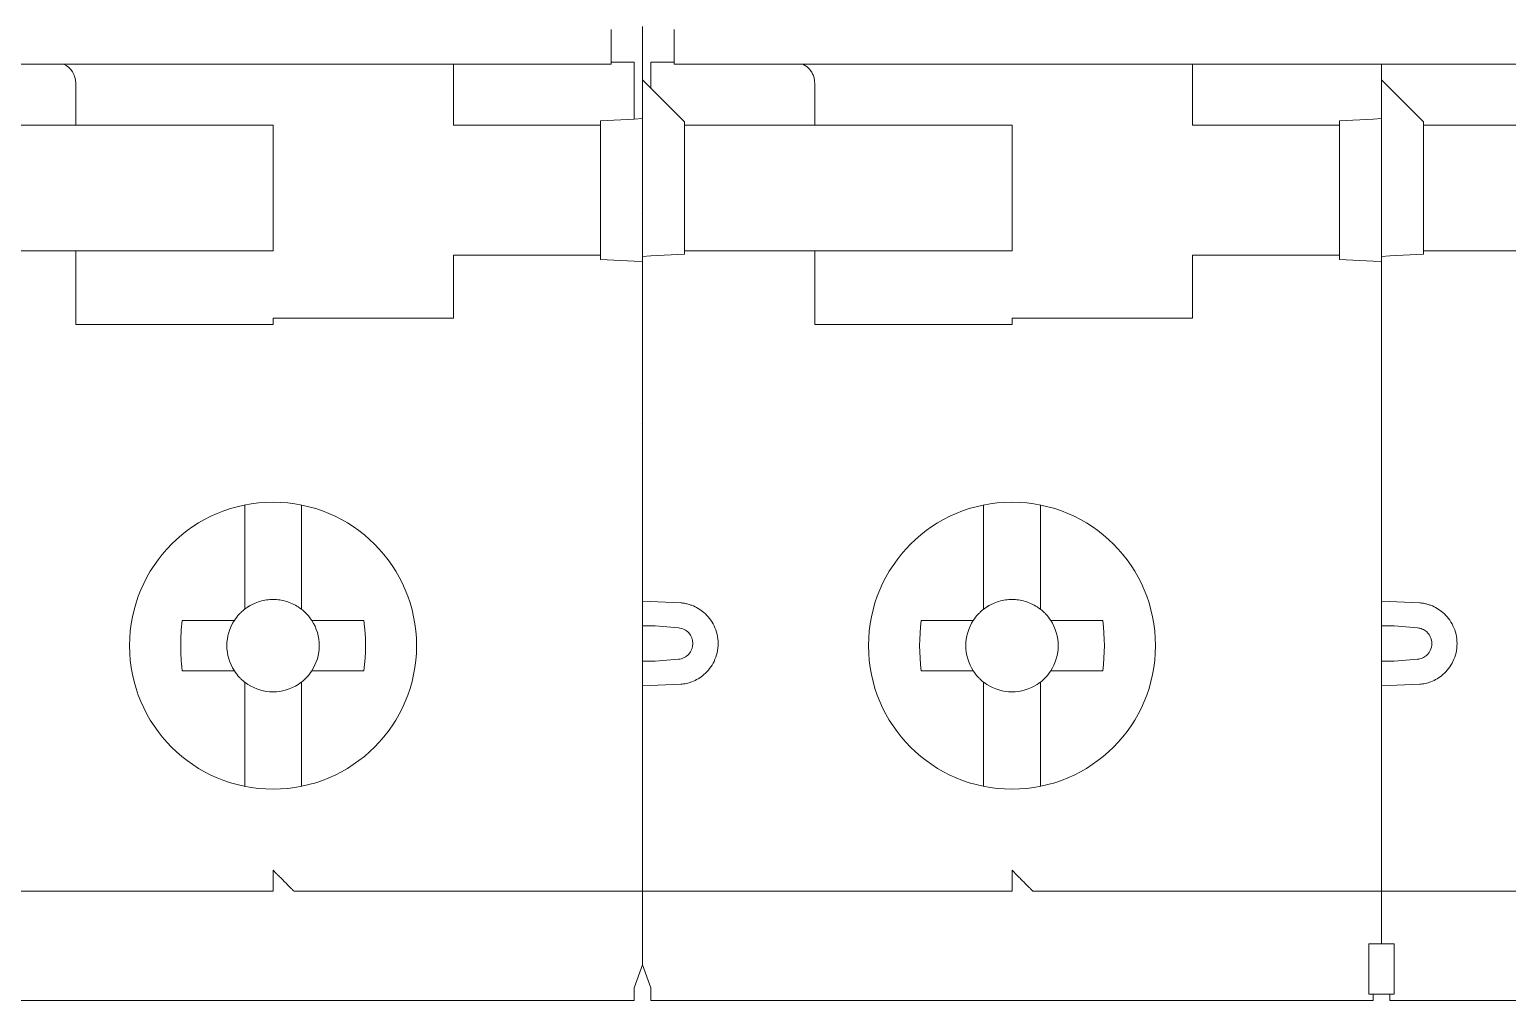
# Model space of a CAD drawing. Header units: millimetres. Extents: x 1359 to 3577, y 1336 to 3557.
# Drawn here: x 1802.67 to 1837.87, y 2922.51 to 2945.63 of the extents above; entities that cross this region are included whole.
import ezdxf

# ---------------------------------------------------------------- set-up
doc = ezdxf.new("R2010")
doc.units = ezdxf.units.MM
doc.layers.add('000-PI-Oprema', color=30, linetype='Continuous', lineweight=5)

msp = doc.modelspace()

# ---------------------------------------------------------------- linework, layer by layer
at = {"layer": '000-PI-Oprema', "color": 0, "lineweight": 0}
for p, q in [((1817.271, 2945.706), (1817.271, 2943.509)), ((1817.271, 2944.432), (1817.271, 2945.706)), ((1817.071, 2944.856), (1816.521, 2944.856)), ((1817.071, 2944.856), (1817.071, 2943.498)), ((1818.021, 2944.856), (1817.471, 2944.856)), ((1786.921, 2944.809), (1812.421, 2944.809)), ((1812.421, 2944.808), (1816.522, 2944.808)), ((1812.771, 2944.808), (1812.771, 2943.356)), ((1818.021, 2944.808), (1822.121, 2944.808)), ((1822.121, 2944.809), (1847.621, 2944.809)), ((1830.371, 2943.356), (1830.371, 2944.809)), ((1834.871, 2944.809), (1834.871, 2944.432)), ((1803.771, 2943.356), (1803.771, 2944.356)), ((1817.271, 2940.256), (1817.271, 2944.432)), ((1817.271, 2944.432), (1817.471, 2944.232)), ((1817.471, 2944.232), (1817.471, 2944.356)), ((1817.471, 2944.232), (1818.271, 2943.432)), ((1821.371, 2943.356), (1821.371, 2944.356)), ((1834.871, 2944.432), (1835.071, 2944.232)), ((1834.871, 2943.509), (1834.871, 2944.432)), ((1835.071, 2944.232), (1835.871, 2943.432)), ((1816.271, 2943.456), (1817.071, 2943.498)), ((1816.271, 2943.356), (1816.271, 2943.456)), ((1817.271, 2943.509), (1817.071, 2943.498)), ((1817.271, 2943.509), (1817.271, 2940.104)), ((1818.271, 2943.432), (1818.271, 2943.356)), ((1833.871, 2943.456), (1834.671, 2943.498)), ((1833.871, 2943.456), (1833.871, 2943.356)), ((1834.871, 2943.509), (1834.671, 2943.498)), ((1834.871, 2943.509), (1834.871, 2940.256)), ((1835.871, 2943.432), (1835.871, 2943.356)), ((1800.671, 2943.356), (1803.771, 2943.356)), ((1804.171, 2943.356), (1803.771, 2943.356)), ((1808.471, 2943.356), (1804.171, 2943.356)), ((1808.471, 2940.356), (1808.471, 2943.356)), ((1813.171, 2943.356), (1812.771, 2943.356)), ((1813.171, 2943.356), (1816.271, 2943.356)), ((1816.271, 2940.256), (1816.271, 2943.356)), ((1821.371, 2943.356), (1818.271, 2943.356)), ((1818.271, 2943.356), (1818.271, 2940.356)), ((1821.371, 2943.356), (1821.771, 2943.356)), ((1821.771, 2943.356), (1826.071, 2943.356)), ((1826.071, 2943.356), (1826.071, 2940.356)), ((1830.771, 2943.356), (1830.371, 2943.356)), ((1830.771, 2943.356), (1833.871, 2943.356)), ((1833.871, 2943.356), (1833.871, 2940.256)), ((1835.871, 2943.356), (1838.971, 2943.356)), ((1835.871, 2943.356), (1835.871, 2940.356)), ((1817.271, 2941.256), (1817.266, 2941.261)), ((1817.276, 2941.056), (1817.271, 2941.056)), ((1803.771, 2940.356), (1800.671, 2940.356)), ((1803.771, 2938.606), (1803.771, 2940.356)), ((1803.771, 2940.356), (1804.171, 2940.356)), ((1804.171, 2940.356), (1808.471, 2940.356)), ((1813.171, 2940.256), (1812.771, 2940.256)), ((1812.771, 2938.756), (1812.771, 2940.256)), ((1813.171, 2940.256), (1816.271, 2940.256)), ((1816.271, 2940.156), (1816.271, 2940.256)), ((1818.271, 2940.28), (1817.471, 2940.238)), ((1818.271, 2940.356), (1818.271, 2940.28)), ((1821.371, 2940.356), (1818.271, 2940.356)), ((1821.371, 2938.606), (1821.371, 2940.356)), ((1821.371, 2940.356), (1821.771, 2940.356)), ((1826.071, 2940.356), (1821.771, 2940.356)), ((1830.771, 2940.256), (1830.371, 2940.256)), ((1830.371, 2940.256), (1830.371, 2938.756)), ((1833.871, 2940.256), (1830.771, 2940.256)), ((1833.871, 2940.156), (1833.871, 2940.256)), ((1834.871, 2940.228), (1834.871, 2940.256)), ((1835.871, 2940.28), (1835.071, 2940.238)), ((1835.871, 2940.356), (1835.871, 2940.28)), ((1838.971, 2940.356), (1835.871, 2940.356)), ((1817.071, 2940.114), (1816.271, 2940.156)), ((1817.271, 2940.104), (1817.071, 2940.114)), ((1817.271, 2940.228), (1817.471, 2940.238)), ((1817.271, 2940.228), (1817.271, 2932.333)), ((1817.271, 2940.104), (1817.271, 2925.956)), ((1834.671, 2940.114), (1833.871, 2940.156)), ((1834.671, 2940.114), (1834.871, 2940.104)), ((1834.871, 2940.228), (1835.071, 2940.238)), ((1834.871, 2940.228), (1834.871, 2940.104)), ((1834.871, 2932.333), (1834.871, 2940.104)), ((1808.471, 2938.606), (1803.771, 2938.606)), ((1808.471, 2938.756), (1808.471, 2938.606)), ((1808.471, 2938.756), (1812.771, 2938.756)), ((1826.071, 2938.606), (1821.371, 2938.606)), ((1826.071, 2938.756), (1826.071, 2938.606)), ((1830.371, 2938.756), (1826.071, 2938.756)), ((1817.271, 2936.456), (1817.276, 2936.456)), ((1817.266, 2936.251), (1817.271, 2936.256)), ((1807.796, 2934.307), (1807.796, 2934.232)), ((1809.146, 2934.232), (1809.146, 2934.307)), ((1825.396, 2934.295), (1825.396, 2934.232)), ((1826.746, 2934.232), (1826.746, 2934.295)), ((1807.796, 2934.232), (1807.796, 2932.113)), ((1809.146, 2931.825), (1809.146, 2934.232)), ((1825.396, 2934.232), (1825.396, 2932.113)), ((1826.746, 2932.113), (1826.746, 2934.232)), ((1817.271, 2932.159), (1817.271, 2932.332)), ((1834.871, 2932.333), (1834.871, 2929.68)), ((1818.181, 2931.978), (1817.271, 2932.016)), ((1825.396, 2932.113), (1825.396, 2931.825)), ((1826.746, 2932.113), (1826.746, 2931.825)), ((1835.781, 2931.978), (1834.871, 2932.016)), ((1806.307, 2931.556), (1807.165, 2931.556)), ((1810.635, 2931.556), (1809.777, 2931.556)), ((1823.907, 2931.556), (1824.765, 2931.556)), ((1828.235, 2931.556), (1827.377, 2931.556)), ((1817.271, 2930.584), (1817.271, 2931.429)), ((1817.571, 2931.429), (1818.129, 2931.38)), ((1835.171, 2931.429), (1835.729, 2931.38)), ((1818.129, 2930.633), (1817.571, 2930.584)), ((1835.171, 2930.584), (1835.729, 2930.633)), ((1807.165, 2930.356), (1806.307, 2930.356)), ((1810.635, 2930.356), (1809.777, 2930.356)), ((1824.765, 2930.356), (1823.907, 2930.356)), ((1825.396, 2930.088), (1825.396, 2929.8)), ((1826.746, 2930.088), (1826.746, 2929.8)), ((1828.235, 2930.356), (1827.377, 2930.356)), ((1807.796, 2929.8), (1807.796, 2927.68)), ((1809.146, 2927.68), (1809.146, 2929.8)), ((1817.271, 2929.997), (1818.181, 2930.035)), ((1817.271, 2929.68), (1817.271, 2929.734)), ((1825.396, 2929.8), (1825.396, 2927.68)), ((1826.746, 2927.68), (1826.746, 2929.8)), ((1834.871, 2929.997), (1835.781, 2930.035)), ((1817.271, 2929.68), (1817.271, 2925.956)), ((1834.871, 2925.956), (1834.871, 2929.68)), ((1807.796, 2927.68), (1807.796, 2927.606)), ((1809.146, 2927.606), (1809.146, 2927.68)), ((1825.396, 2927.68), (1825.396, 2927.606)), ((1826.746, 2927.606), (1826.746, 2927.68)), ((1817.271, 2925.956), (1817.271, 2923.356)), ((1817.271, 2925.956), (1817.271, 2923.356)), ((1834.871, 2925.956), (1834.871, 2923.856)), ((1808.471, 2925.106), (1799.671, 2925.106)), ((1817.271, 2925.106), (1808.971, 2925.106)), ((1817.271, 2925.106), (1826.071, 2925.106)), ((1834.871, 2925.106), (1826.571, 2925.106)), ((1843.671, 2925.106), (1834.871, 2925.106)), ((1835.171, 2923.856), (1834.571, 2923.856)), ((1817.271, 2923.356), (1817.071, 2922.806)), ((1817.271, 2923.356), (1817.471, 2922.807)), ((1834.671, 2922.656), (1834.571, 2922.656)), ((1835.071, 2922.656), (1834.671, 2922.656)), ((1835.171, 2922.656), (1835.071, 2922.656)), ((1804.671, 2922.506), (1799.871, 2922.506)), ((1804.671, 2922.506), (1812.291, 2922.506)), ((1817.071, 2922.506), (1812.291, 2922.506)), ((1822.271, 2922.506), (1817.471, 2922.506)), ((1829.891, 2922.506), (1822.271, 2922.506)), ((1834.671, 2922.506), (1829.891, 2922.506)), ((1839.871, 2922.506), (1835.071, 2922.506))]:
    msp.add_line(p, q, dxfattribs=at)
for centre in [(1808.471, 2930.956), (1826.071, 2930.956)]:
    msp.add_circle(centre, 3.418, dxfattribs=at)
for centre, radius, start, end in [((1803.271, 2944.356), 0.5, 0, 64.7859), ((1808.471, 2930.956), 1.1, 123.0557, 133.0681), ((1808.471, 2930.956), 1.1, 46.9319, 56.9443), ((1826.071, 2930.956), 1.1, 123.0557, 133.0681), ((1826.071, 2930.956), 1.1, 46.9319, 56.9443), ((1808.471, 2930.956), 1.1, 136.9319, 146.9443), ((1808.471, 2930.956), 1.1, 135, 136.9319), ((1808.471, 2930.956), 1.1, 133.0681, 135), ((1808.471, 2930.956), 1.1, 45, 46.9319), ((1808.471, 2930.956), 1.1, 43.0681, 45), ((1808.471, 2930.956), 1.1, 33.0557, 43.0681), ((1826.071, 2930.956), 1.1, 136.9319, 146.9443), ((1826.071, 2930.956), 1.1, 135, 136.9319), ((1826.071, 2930.956), 1.1, 133.0681, 135), ((1826.071, 2930.956), 1.1, 33.0557, 43.0681), ((1808.471, 2930.956), 1.1, 213.0557, 223.0681), ((1808.471, 2930.956), 1.1, 223.0681, 225), ((1808.471, 2930.956), 1.1, 225, 226.9319), ((1808.471, 2930.956), 1.1, 226.9319, 236.9443), ((1808.471, 2930.956), 1.1, 303.0557, 313.0681), ((1808.471, 2930.956), 1.1, 313.0681, 315), ((1808.471, 2930.956), 1.1, 315, 316.9319), ((1808.471, 2930.956), 1.1, 316.9319, 326.9443), ((1826.071, 2930.956), 1.1, 213.0557, 223.0681), ((1826.071, 2930.956), 1.1, 223.0681, 225), ((1826.071, 2930.956), 1.1, 225, 226.9319), ((1826.071, 2930.956), 1.1, 226.9319, 236.9443), ((1826.071, 2930.956), 1.1, 303.0557, 313.0681), ((1826.071, 2930.956), 1.1, 315, 316.9319), ((1826.071, 2930.956), 1.1, 316.9319, 326.9443)]:
    msp.add_arc(centre, radius, start, end, dxfattribs=at)
for points, knots in [([(1816.521, 2945.63), (1816.521, 2945.513), (1816.521, 2945.281), (1816.521, 2945.004), (1816.521, 2944.831), (1816.521, 2944.823), (1816.522, 2944.808)], [0, 0, 0, 0, 0.264619, 0.529237, 0.793855, 1, 1, 1, 1]), ([(1818.021, 2944.808), (1818.021, 2944.823), (1818.021, 2944.831), (1818.021, 2945.004), (1818.021, 2945.281), (1818.021, 2945.513), (1818.021, 2945.63)], [0, 0, 0, 0, 0.206145, 0.470763, 0.735381, 1, 1, 1, 1]), ([(1817.471, 2944.856), (1817.471, 2944.856), (1817.471, 2944.802), (1817.471, 2944.617), (1817.471, 2944.487), (1817.471, 2944.356)], [0, 0, 0, 0, 0.5, 0.5, 1, 1, 1, 1]), ([(1821.078, 2944.808), (1821.129, 2944.78), (1821.206, 2944.739), (1821.288, 2944.639), (1821.335, 2944.552), (1821.366, 2944.456), (1821.369, 2944.389), (1821.371, 2944.356)], [0, 0, 0, 0, 0.351287, 0.528122, 0.693874, 0.849103, 1, 1, 1, 1]), ([(1817.271, 2931.429), (1817.271, 2931.546), (1817.271, 2931.78), (1817.271, 2932.058), (1817.271, 2932.156), (1817.271, 2932.194)], [0, 0, 0, 0, 0.378161, 0.755931, 1, 1, 1, 1]), ([(1809.071, 2931.878), (1808.982, 2931.936), (1808.884, 2931.981), (1808.681, 2932.041), (1808.578, 2932.056), (1808.365, 2932.056), (1808.261, 2932.041), (1808.109, 2931.996), (1808.059, 2931.977), (1807.987, 2931.944), (1807.963, 2931.932), (1807.928, 2931.913), (1807.916, 2931.906), (1807.899, 2931.896), (1807.891, 2931.891), (1807.882, 2931.885), (1807.877, 2931.882), (1807.873, 2931.881), (1807.871, 2931.878)], [0, 0, 0, 0, 0.25, 0.25, 0.5, 0.5, 0.75, 0.75, 0.875, 0.875, 0.9375, 0.9375, 0.96875, 0.96875, 0.984375, 0.992187, 0.992187, 1, 1, 1, 1]), ([(1818.181, 2931.978), (1818.211, 2931.974), (1818.272, 2931.967), (1818.36, 2931.946), (1818.471, 2931.91), (1818.599, 2931.847), (1818.744, 2931.742), (1818.875, 2931.605), (1818.983, 2931.428), (1819.055, 2931.226), (1819.079, 2931.006), (1819.055, 2930.787), (1818.984, 2930.585), (1818.875, 2930.408), (1818.745, 2930.27), (1818.599, 2930.165), (1818.457, 2930.097), (1818.317, 2930.052), (1818.226, 2930.041), (1818.181, 2930.035)], [0, 0, 0, 0, 0.031513, 0.062834, 0.094232, 0.152293, 0.210532, 0.279327, 0.348301, 0.424071, 0.50002, 0.57579, 0.651739, 0.720534, 0.789508, 0.847569, 0.905809, 0.95275, 1, 1, 1, 1]), ([(1826.671, 2931.878), (1826.582, 2931.936), (1826.484, 2931.981), (1826.281, 2932.041), (1826.178, 2932.056), (1825.965, 2932.056), (1825.861, 2932.041), (1825.709, 2931.996), (1825.659, 2931.977), (1825.587, 2931.944), (1825.563, 2931.932), (1825.528, 2931.913), (1825.516, 2931.906), (1825.499, 2931.896), (1825.491, 2931.891), (1825.482, 2931.885), (1825.477, 2931.882), (1825.473, 2931.881), (1825.471, 2931.878)], [0, 0, 0, 0, 0.25, 0.25, 0.5, 0.5, 0.75, 0.75, 0.875, 0.875, 0.9375, 0.9375, 0.96875, 0.96875, 0.984375, 0.992188, 0.992188, 1, 1, 1, 1]), ([(1835.781, 2931.978), (1835.811, 2931.974), (1835.872, 2931.967), (1835.96, 2931.946), (1836.071, 2931.91), (1836.199, 2931.847), (1836.344, 2931.742), (1836.475, 2931.605), (1836.583, 2931.428), (1836.655, 2931.226), (1836.679, 2931.006), (1836.655, 2930.787), (1836.584, 2930.585), (1836.475, 2930.408), (1836.345, 2930.27), (1836.199, 2930.165), (1836.057, 2930.097), (1835.917, 2930.052), (1835.826, 2930.041), (1835.781, 2930.035)], [0, 0, 0, 0, 0.031513, 0.062834, 0.094232, 0.152293, 0.210532, 0.279327, 0.348301, 0.424071, 0.50002, 0.57579, 0.651739, 0.720534, 0.789508, 0.847569, 0.905809, 0.95275, 1, 1, 1, 1]), ([(1806.307, 2931.556), (1806.283, 2931.357), (1806.271, 2931.157), (1806.271, 2930.856), (1806.274, 2930.756), (1806.283, 2930.606), (1806.287, 2930.556), (1806.294, 2930.481), (1806.298, 2930.443), (1806.302, 2930.4), (1806.305, 2930.378), (1806.306, 2930.369), (1806.307, 2930.362), (1806.309, 2930.359), (1806.307, 2930.356)], [0, 0, 0, 0, 0.5, 0.5, 0.75, 0.75, 0.875, 0.875, 0.9375, 0.96875, 0.984375, 0.992188, 0.992188, 1, 1, 1, 1]), ([(1807.549, 2931.556), (1807.433, 2931.378), (1807.371, 2931.17), (1807.371, 2930.744), (1807.433, 2930.535), (1807.549, 2930.356)], [0, 0, 0, 0, 0.5, 0.5, 1, 1, 1, 1]), ([(1809.393, 2930.356), (1809.509, 2930.535), (1809.571, 2930.744), (1809.571, 2931.167), (1809.51, 2931.378), (1809.393, 2931.556)], [0, 0, 0, 0, 0.5, 0.5, 1, 1, 1, 1]), ([(1824.765, 2931.556), (1824.832, 2931.556), (1824.957, 2931.556), (1825.089, 2931.556), (1825.149, 2931.556)], [0, 0, 0, 0, 0.540007, 1, 1, 1, 1]), ([(1826.993, 2930.356), (1827.109, 2930.535), (1827.171, 2930.743), (1827.171, 2931.169), (1827.109, 2931.378), (1826.993, 2931.556)], [0, 0, 0, 0, 0.5, 0.5, 1, 1, 1, 1]), ([(1817.271, 2931.429), (1817.271, 2931.429), (1817.301, 2931.429), (1817.418, 2931.429), (1817.501, 2931.429), (1817.571, 2931.429)], [0, 0, 0, 0, 0.5, 0.5, 1, 1, 1, 1]), ([(1818.129, 2931.38), (1818.221, 2931.372), (1818.31, 2931.328), (1818.435, 2931.191), (1818.471, 2931.099), (1818.471, 2930.914), (1818.435, 2930.821), (1818.31, 2930.685), (1818.221, 2930.641), (1818.129, 2930.633)], [0, 0, 0, 0, 0.25, 0.25, 0.5, 0.5, 0.75, 0.75, 1, 1, 1, 1]), ([(1834.871, 2931.429), (1834.871, 2931.429), (1834.901, 2931.429), (1835.018, 2931.429), (1835.101, 2931.429), (1835.171, 2931.429)], [0, 0, 0, 0, 0.5, 0.5, 1, 1, 1, 1]), ([(1835.729, 2930.633), (1835.749, 2930.635), (1835.787, 2930.64), (1835.843, 2930.659), (1835.895, 2930.686), (1835.947, 2930.725), (1835.996, 2930.776), (1836.052, 2930.868), (1836.084, 2931.006), (1836.052, 2931.145), (1835.996, 2931.236), (1835.934, 2931.301), (1835.845, 2931.36), (1835.768, 2931.373), (1835.729, 2931.38)], [0, 0, 0, 0, 0.053559, 0.105722, 0.157796, 0.211095, 0.279916, 0.349203, 0.500308, 0.651412, 0.720233, 0.789521, 0.894347, 1, 1, 1, 1]), ([(1817.271, 2929.734), (1817.271, 2929.738), (1817.271, 2929.762), (1817.271, 2929.936), (1817.271, 2930.228), (1817.271, 2930.465), (1817.271, 2930.584)], [0, 0, 0, 0, 0.06983, 0.379482, 0.689581, 1, 1, 1, 1]), ([(1817.271, 2930.584), (1817.271, 2930.584), (1817.304, 2930.584), (1817.415, 2930.584), (1817.493, 2930.584), (1817.571, 2930.584)], [0, 0, 0, 0, 0.5, 0.5, 1, 1, 1, 1]), ([(1834.871, 2930.584), (1834.871, 2930.584), (1834.904, 2930.584), (1835.015, 2930.584), (1835.093, 2930.584), (1835.171, 2930.584)], [0, 0, 0, 0, 0.5, 0.5, 1, 1, 1, 1]), ([(1824.765, 2930.356), (1824.833, 2930.356), (1824.957, 2930.356), (1825.089, 2930.356), (1825.149, 2930.356)], [0, 0, 0, 0, 0.54278, 1, 1, 1, 1]), ([(1807.871, 2930.034), (1808.049, 2929.918), (1808.257, 2929.857), (1808.682, 2929.856), (1808.893, 2929.918), (1809.071, 2930.034)], [0, 0, 0, 0, 0.5, 0.5, 1, 1, 1, 1]), ([(1825.471, 2930.034), (1825.649, 2929.918), (1825.857, 2929.857), (1826.282, 2929.856), (1826.493, 2929.918), (1826.671, 2930.034)], [0, 0, 0, 0, 0.5, 0.5, 1, 1, 1, 1]), ([(1808.471, 2925.606), (1808.471, 2925.585), (1808.471, 2925.543), (1808.471, 2925.481), (1808.471, 2925.41), (1808.471, 2925.33), (1808.471, 2925.251), (1808.471, 2925.185), (1808.471, 2925.14), (1808.471, 2925.112), (1808.471, 2925.108), (1808.471, 2925.106)], [0, 0, 0, 0, 0.080758, 0.160392, 0.240099, 0.368585, 0.500066, 0.628554, 0.760036, 0.877963, 1, 1, 1, 1]), ([(1808.471, 2925.606), (1808.492, 2925.586), (1808.529, 2925.548), (1808.582, 2925.496), (1808.625, 2925.452), (1808.682, 2925.395), (1808.75, 2925.327), (1808.827, 2925.251), (1808.889, 2925.188), (1808.936, 2925.141), (1808.966, 2925.112), (1808.969, 2925.108), (1808.971, 2925.106)], [0, 0, 0, 0, 0.090531, 0.16862, 0.234268, 0.287481, 0.430984, 0.554468, 0.680793, 0.795506, 0.900919, 1, 1, 1, 1]), ([(1826.071, 2925.606), (1826.071, 2925.585), (1826.071, 2925.543), (1826.071, 2925.481), (1826.071, 2925.41), (1826.071, 2925.33), (1826.071, 2925.251), (1826.071, 2925.185), (1826.071, 2925.14), (1826.071, 2925.112), (1826.071, 2925.108), (1826.071, 2925.106)], [0, 0, 0, 0, 0.080758, 0.160392, 0.240099, 0.368585, 0.500066, 0.628554, 0.760036, 0.877963, 1, 1, 1, 1]), ([(1826.571, 2925.106), (1826.571, 2925.107), (1826.57, 2925.108), (1826.562, 2925.115), (1826.55, 2925.127), (1826.528, 2925.15), (1826.488, 2925.19), (1826.425, 2925.253), (1826.349, 2925.329), (1826.262, 2925.415), (1826.169, 2925.509), (1826.104, 2925.574), (1826.071, 2925.606)], [0, 0, 0, 0, 0.051851, 0.10362, 0.156261, 0.210683, 0.323967, 0.445967, 0.575521, 0.712834, 0.854621, 1, 1, 1, 1]), ([(1834.571, 2922.656), (1834.571, 2922.705), (1834.571, 2922.77), (1834.571, 2923.034), (1834.571, 2923.294), (1834.571, 2923.856)], [0.2858647, 0.2858647, 0.2858647, 0.2858647, 0.5, 0.5, 1, 1, 1, 1]), ([(1835.171, 2922.656), (1835.171, 2922.675), (1835.171, 2922.73), (1835.171, 2922.844), (1835.171, 2923.003), (1835.171, 2923.181), (1835.171, 2923.368), (1835.171, 2923.493), (1835.171, 2923.856)], [0.287427, 0.287427, 0.287427, 0.287427, 0.3699948, 0.5001298, 0.629921, 0.7600558, 0.879771, 1, 1, 1, 1]), ([(1817.071, 2922.506), (1817.071, 2922.506), (1817.071, 2922.56), (1817.071, 2922.697), (1817.071, 2922.749), (1817.071, 2922.806)], [0, 0, 0, 0, 0.5, 0.5, 0.737757, 0.737757, 0.737757, 0.737757]), ([(1817.471, 2922.506), (1817.471, 2922.507), (1817.471, 2922.509), (1817.471, 2922.521), (1817.471, 2922.544), (1817.471, 2922.585), (1817.471, 2922.65), (1817.471, 2922.725), (1817.471, 2922.78), (1817.471, 2922.807)], [0, 0, 0, 0, 0.0807576, 0.160392, 0.2400995, 0.3685854, 0.5000663, 0.6285535, 0.7387531, 0.7387531, 0.7387531, 0.7387531]), ([(1834.671, 2922.506), (1834.671, 2922.515), (1834.671, 2922.532), (1834.671, 2922.6), (1834.671, 2922.655), (1834.671, 2922.656)], [0, 0, 0, 0, 0.494587, 0.989166, 1, 1, 1, 1]), ([(1835.071, 2922.656), (1835.071, 2922.655), (1835.071, 2922.6), (1835.071, 2922.532), (1835.071, 2922.515), (1835.071, 2922.506)], [0, 0, 0, 0, 0.010834, 0.505413, 1, 1, 1, 1])]:
    msp.add_open_spline(points, degree=3, knots=knots, dxfattribs=at)
for points in [[(1807.796, 2932.113), (1807.796, 2932.075), (1807.796, 2932.036), (1807.796, 2931.825)], [(1807.165, 2931.556), (1807.289, 2931.556), (1807.415, 2931.556), (1807.549, 2931.556)], [(1809.777, 2931.556), (1809.654, 2931.556), (1809.527, 2931.556), (1809.393, 2931.556)], [(1810.635, 2931.556), (1810.683, 2931.158), (1810.683, 2930.754), (1810.635, 2930.356)], [(1823.907, 2931.556), (1823.859, 2931.158), (1823.859, 2930.755), (1823.907, 2930.356)], [(1825.149, 2931.556), (1825.033, 2931.378), (1824.971, 2931.169), (1824.971, 2930.956)], [(1826.822, 2931.76), (1826.831, 2931.751), (1826.84, 2931.743), (1826.849, 2931.734)], [(1826.849, 2931.734), (1826.858, 2931.725), (1826.866, 2931.716), (1826.875, 2931.707)], [(1827.377, 2931.556), (1827.254, 2931.556), (1827.127, 2931.556), (1826.993, 2931.556)], [(1828.235, 2930.356), (1828.283, 2930.754), (1828.283, 2931.158), (1828.235, 2931.556)], [(1824.971, 2930.956), (1824.971, 2930.745), (1825.034, 2930.534), (1825.149, 2930.356)], [(1807.165, 2930.356), (1807.289, 2930.356), (1807.415, 2930.356), (1807.549, 2930.356)], [(1807.796, 2930.088), (1807.796, 2929.876), (1807.796, 2929.838), (1807.796, 2929.8)], [(1809.146, 2930.088), (1809.146, 2929.876), (1809.146, 2929.838), (1809.146, 2929.8)], [(1809.393, 2930.356), (1809.527, 2930.356), (1809.654, 2930.356), (1809.777, 2930.356)], [(1826.849, 2930.178), (1826.84, 2930.17), (1826.831, 2930.161), (1826.822, 2930.153)], [(1826.993, 2930.356), (1827.127, 2930.356), (1827.254, 2930.356), (1827.377, 2930.356)]]:
    msp.add_open_spline(points, degree=3, dxfattribs=at)

doc.saveas('drawing.dxf')
